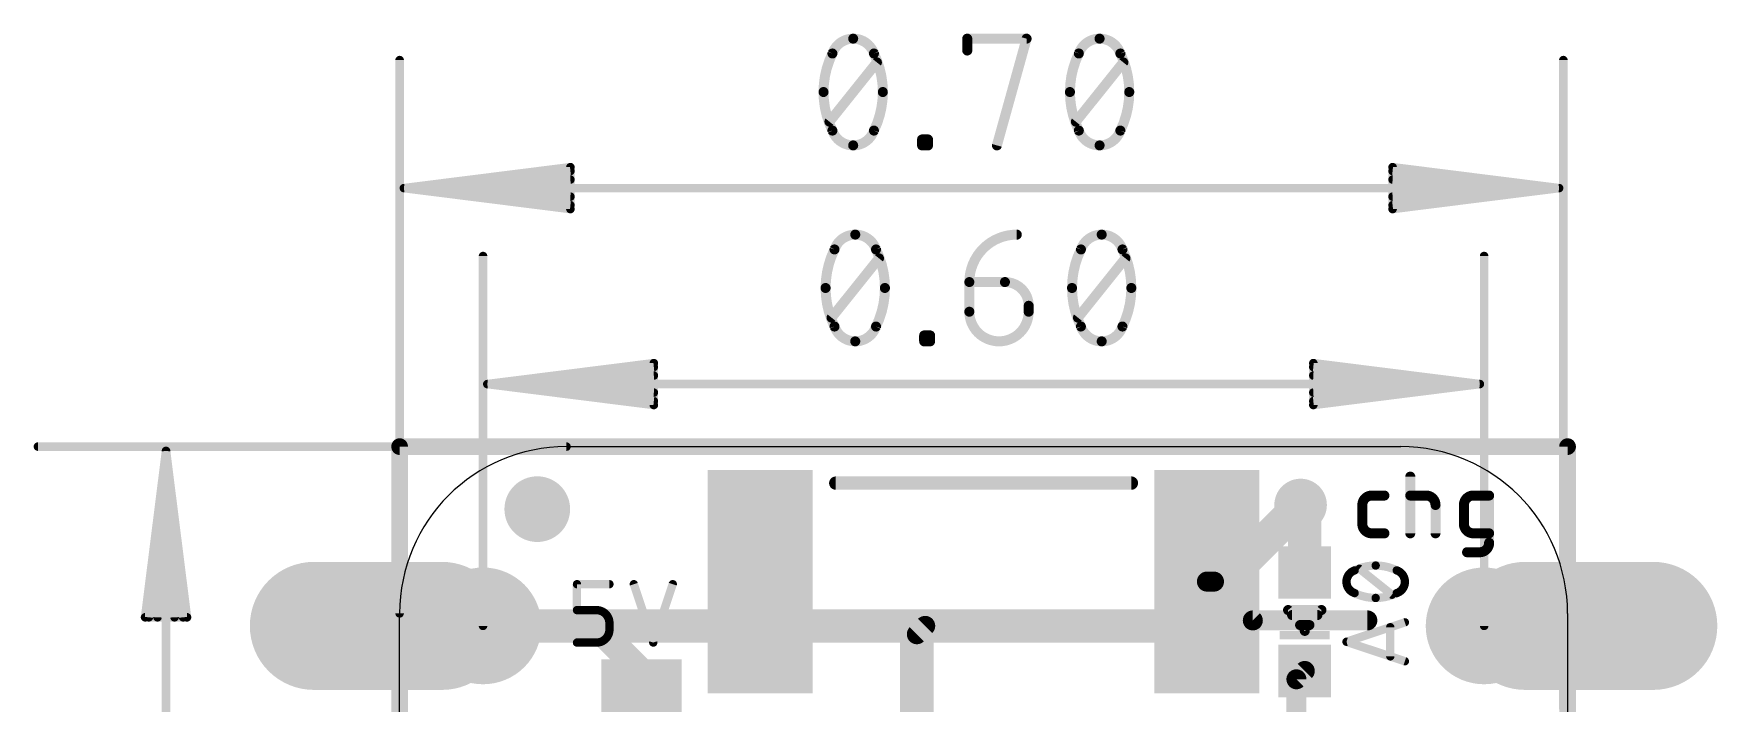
# Model space of a CAD drawing. Extents: x -5.9 to 20.1, y -0.1 to 27.
# Drawn here: x -5.57 to 20.06, y 16.79 to 26.99 of the extents above; entities that cross this region are included whole.
import ezdxf

# ---------------------------------------------------------------- set-up
doc = ezdxf.new("R2010")
doc.units = 0
for name, color, linetype in [('1', 12, 'CONTINUOUS'), ('16', 132, 'CONTINUOUS'), ('17', 110, 'CONTINUOUS'), ('18', 110, 'CONTINUOUS'), ('20', 53, 'CONTINUOUS'), ('21', 40, 'CONTINUOUS'), ('47', 253, 'CONTINUOUS')]:
    doc.layers.add(name, color=color, linetype=linetype)

# ---------------------------------------------------------------- blocks, each defined once
blk = doc.blocks.new('RECT')
blk.add_solid([(-0.5, -0.5), (0.5, -0.5), (-0.5, 0.5), (0.5, 0.5)])
blk = doc.blocks.new('ROUNDP')
at = {"const_width": 0.5}
blk.add_lwpolyline([(0, -0.25, 1), (0, 0.25, 1), (0, -0.25)], format="xyb", dxfattribs=at)
blk = doc.blocks.new('LONGP100')
at = {"const_width": 1}
blk.add_lwpolyline([(-0.5, 0), (0.5, 0)], dxfattribs=at)
at = {"const_width": 0.5}
for points in [[(-0.5, 0.25, 1), (-0.5, -0.25)], [(0.5, -0.25, 1), (0.5, 0.25)]]:
    blk.add_lwpolyline(points, format="xyb", dxfattribs=at)
blk = doc.blocks.new('PIE')
at = {"const_width": 0.5}
blk.add_lwpolyline([(0, -0.25, 1), (0, 0.25, 1), (0, -0.25)], format="xyb", dxfattribs=at)
blk = doc.blocks.new('ROUNDV')
at = {"const_width": 0.5}
blk.add_lwpolyline([(0, -0.25, 1), (0, 0.25, 1), (0, -0.25)], format="xyb", dxfattribs=at)

msp = doc.modelspace()

# ---------------------------------------------------------------- linework, layer by layer
at = {"layer": '1'}
for points, const_width in [([(0, 20.701), (17.78, 20.701)], 0.254), ([(0, 7.112), (0, 20.701)], 0.254), ([(17.78, 20.701), (17.78, 7.112)], 0.254), ([(13.716, 19.812), (13.7795, 19.7485)], 0.508), ([(13.7795, 18.784), (13.7795, 19.7485)], 0.508), ([(12.29, 18.645), (12.3975, 18.645)], 0.3048), ([(12.3975, 18.645), (12.9887, 18.0538)], 0.3048), ([(12.9887, 18.0538), (14.732, 18.0538)], 0.3048), ([(-0.33, 17.9705), (1.27, 17.9705)], 0.4064), ([(1.27, 17.9705), (2.9845, 17.9705)], 0.4064), ([(2.9845, 17.9705), (3.683, 17.272)], 0.4064), ([(3.683, 17.272), (3.683, 17.0045)], 0.4064), ([(13.7795, 17.284), (13.6525, 17.157)], 0.3048), ([(13.6525, 17.157), (13.6525, 15.836)], 0.3048)]:
    msp.add_lwpolyline(points, dxfattribs=dict(at, const_width=const_width))
for points, const_width in [([(0, 20.7645, 1), (0, 20.6375)], 0.127), ([(0.0635, 20.701, 1), (-0.0635, 20.701)], 0.127), ([(17.8435, 20.701, 1), (17.7165, 20.701)], 0.127), ([(17.78, 20.6375, 1), (17.78, 20.7645)], 0.127), ([(13.8058, 19.9018, 1), (13.6262, 19.7222)], 0.254), ([(13.9065, 19.7485, 1), (13.6525, 19.7485)], 0.254), ([(13.6897, 19.6587, 1), (13.8693, 19.8383)], 0.254), ([(12.29, 18.7212, 1), (12.29, 18.5688)], 0.1524), ([(12.4514, 18.6989, 1), (12.3436, 18.5911)], 0.1524), ([(12.3975, 18.5688, 1), (12.3975, 18.7212)], 0.1524), ([(13.6525, 18.784, 1), (13.9065, 18.784)], 0.254), ([(12.9887, 18.13, 1), (12.9887, 17.9776)], 0.1524), ([(14.732, 17.9776, 1), (14.732, 18.13)], 0.1524), ([(-0.33, 18.0721, 1), (-0.33, 17.8689)], 0.2032), ([(1.27, 18.0721, 1), (1.27, 17.8689)], 0.2032), ([(1.27, 17.8689, 1), (1.27, 18.0721)], 0.2032), ([(3.0563, 18.0423, 1), (2.9127, 17.8987)], 0.2032), ([(2.9845, 17.8689, 1), (2.9845, 18.0721)], 0.2032), ([(12.9348, 17.9999, 1), (13.0426, 18.1077)], 0.1524), ([(3.7846, 17.272, 1), (3.5814, 17.272)], 0.2032), ([(3.6112, 17.2002, 1), (3.7548, 17.3438)], 0.2032), ([(13.8334, 17.2301, 1), (13.7256, 17.3379)], 0.1524), ([(13.7287, 17.157, 1), (13.5763, 17.157)], 0.1524), ([(13.5986, 17.2109, 1), (13.7064, 17.1031)], 0.1524), ([(3.5814, 17.0045, 1), (3.7846, 17.0045)], 0.2032)]:
    msp.add_lwpolyline(points, format="xyb", dxfattribs=dict(at, const_width=const_width))
at = {"layer": '16'}
for points, const_width in [([(11.8745, 17.9705), (13.716, 19.812)], 0.508), ([(1.27, 17.9705), (8.001, 17.9705)], 0.508), ([(11.8745, 17.9705), (8.001, 17.9705)], 0.508), ([(7.874, 13.081), (7.874, 17.8435)], 0.508), ([(7.874, 17.8435), (8.001, 17.9705)], 0.3048)]:
    msp.add_lwpolyline(points, dxfattribs=dict(at, const_width=const_width))
for points, const_width in [([(13.8058, 19.7222, 1), (13.6262, 19.9018)], 0.254), ([(1.27, 18.0975, 1), (1.27, 17.8435)], 0.254), ([(8.001, 18.0975, 1), (8.001, 17.8435)], 0.254), ([(8.001, 17.8435, 1), (8.001, 18.0975)], 0.254), ([(11.8745, 17.8435, 1), (11.8745, 18.0975)], 0.254), ([(8.001, 17.8435, 1), (7.747, 17.8435)], 0.254), ([(7.8201, 17.8974, 1), (7.9279, 17.7896)], 0.1524), ([(8.0549, 17.9166, 1), (7.9471, 18.0244)], 0.1524), ([(11.7847, 18.0603, 1), (11.9643, 17.8807)], 0.254)]:
    msp.add_lwpolyline(points, format="xyb", dxfattribs=dict(at, const_width=const_width))
at = {"layer": '20'}
for p, q in [((2.54, 20.701), (15.24, 20.701)), ((0, 2.54), (0, 18.161)), ((17.78, 18.161), (17.78, 2.54))]:
    msp.add_line(p, q, dxfattribs=at)
for centre, start, end in [((2.54, 18.161), 90, 180), ((15.24, 18.161), 0, 90)]:
    msp.add_arc(centre, 2.54, start, end, dxfattribs=at)
at = {"layer": '21'}
for points, const_width in [([(15.386, 19.3802), (15.386, 20.2438)], 0.1524), ([(6.64, 20.145), (11.14, 20.145)], 0.2032), ([(14.7999, 19.9559), (14.9918, 19.9559)], 0.1524), ([(15.386, 19.9559), (15.6259, 19.9559)], 0.1524), ([(16.3461, 19.9559), (16.586, 19.9559)], 0.1524), ([(16.586, 19.9559), (16.586, 19.2363)], 0.1524), ([(14.656, 19.5241), (14.656, 19.812)], 0.1524), ([(15.7698, 19.812), (15.7698, 19.3802)], 0.1524), ([(16.2022, 19.5241), (16.2022, 19.812)], 0.1524), ([(14.9918, 19.3802), (14.7999, 19.3802)], 0.1524), ([(16.586, 19.3802), (16.3461, 19.3802)], 0.1524), ([(16.4421, 19.0923), (16.2501, 19.0923)], 0.1524), ([(15.1059, 18.4453), (14.6121, 18.8405)], 0.127), ([(2.7002, 18.2104), (2.7002, 18.6055)], 0.127), ([(2.7002, 18.6055), (3.1941, 18.6055)], 0.127), ([(3.5652, 18.6055), (3.8615, 17.7165)], 0.127), ([(3.8615, 17.7165), (4.1578, 18.6055)], 0.127), ([(2.9965, 18.2104), (2.7002, 18.2104)], 0.127), ([(14.0335, 18.2118), (13.5255, 18.2118)], 0.1524), ([(13.5255, 18.2118), (13.7795, 17.8943)], 0.1524), ([(13.5865, 18.1356), (13.9725, 18.1356)], 0.1524), ([(13.7795, 17.8943), (14.0335, 18.2118)], 0.1524), ([(3.1941, 17.9141), (3.1941, 18.0128)], 0.127), ([(13.7084, 17.9832), (13.8506, 17.9832)], 0.1524), ([(14.4145, 17.7285), (15.3035, 18.0248)], 0.127), ([(15.0813, 17.9507), (15.0813, 17.5062)], 0.127), ([(2.7002, 17.7165), (2.9965, 17.7165)], 0.127), ([(15.3035, 17.4322), (14.4145, 17.7285)], 0.127)]:
    msp.add_lwpolyline(points, dxfattribs=dict(at, const_width=const_width))
for points, const_width in [([(15.4241, 20.2438, 1), (15.3479, 20.2438)], 0.0762), ([(6.64, 20.1958, 1), (6.64, 20.0942)], 0.1016), ([(11.14, 20.0942, 1), (11.14, 20.1958)], 0.1016), ([(14.7999, 19.9559, 0.4142), (14.656, 19.812)], 0.1524), ([(14.7999, 19.994, 1), (14.7999, 19.9178)], 0.0762), ([(14.7999, 19.9178, 1), (14.7999, 19.994)], 0.0762), ([(14.9918, 19.9178, 1), (14.9918, 19.994)], 0.0762), ([(15.386, 19.994, 1), (15.386, 19.9178)], 0.0762), ([(15.7698, 19.812, 0.4142), (15.6259, 19.9559)], 0.1524), ([(15.6259, 19.994, 1), (15.6259, 19.9178)], 0.0762), ([(15.6259, 19.9178, 1), (15.6259, 19.994)], 0.0762), ([(16.3461, 19.9559, 0.4142), (16.2022, 19.812)], 0.1524), ([(16.3461, 19.994, 1), (16.3461, 19.9178)], 0.0762), ([(16.3461, 19.9178, 1), (16.3461, 19.994)], 0.0762), ([(16.6241, 19.9559, 1), (16.5479, 19.9559)], 0.0762), ([(16.586, 19.9178, 1), (16.586, 19.994)], 0.0762), ([(14.6941, 19.812, 1), (14.6179, 19.812)], 0.0762), ([(14.6179, 19.812, 1), (14.6941, 19.812)], 0.0762), ([(15.8079, 19.812, 1), (15.7317, 19.812)], 0.0762), ([(15.7317, 19.812, 1), (15.8079, 19.812)], 0.0762), ([(16.2403, 19.812, 1), (16.1641, 19.812)], 0.0762), ([(16.1641, 19.812, 1), (16.2403, 19.812)], 0.0762), ([(14.656, 19.5241, 0.4142), (14.7999, 19.3802)], 0.1524), ([(14.6941, 19.5241, 1), (14.6179, 19.5241)], 0.0762), ([(14.6179, 19.5241, 1), (14.6941, 19.5241)], 0.0762), ([(16.2022, 19.5241, 0.4142), (16.3461, 19.3802)], 0.1524), ([(16.2403, 19.5241, 1), (16.1641, 19.5241)], 0.0762), ([(16.1641, 19.5241, 1), (16.2403, 19.5241)], 0.0762), ([(14.7999, 19.4183, 1), (14.7999, 19.3421)], 0.0762), ([(14.7999, 19.3421, 1), (14.7999, 19.4183)], 0.0762), ([(14.9918, 19.3421, 1), (14.9918, 19.4183)], 0.0762), ([(15.3479, 19.3802, 1), (15.4241, 19.3802)], 0.0762), ([(15.7317, 19.3802, 1), (15.8079, 19.3802)], 0.0762), ([(16.3461, 19.4183, 1), (16.3461, 19.3421)], 0.0762), ([(16.3461, 19.3421, 1), (16.3461, 19.4183)], 0.0762), ([(16.4421, 19.0923, 0.4142), (16.586, 19.2363)], 0.1524), ([(16.6241, 19.2363, 1), (16.5479, 19.2363)], 0.0762), ([(16.5479, 19.2363, 1), (16.6241, 19.2363)], 0.0762), ([(16.586, 19.3421, 1), (16.586, 19.4183)], 0.0762), ([(16.2501, 19.1304, 1), (16.2501, 19.0542)], 0.0762), ([(16.4421, 19.1304, 1), (16.4421, 19.0542)], 0.0762), ([(16.4421, 19.0542, 1), (16.4421, 19.1304)], 0.0762), ([(14.538, 18.8158, 0.3205), (14.4145, 18.6429)], 0.127), ([(14.859, 18.8898, 0.1139), (14.538, 18.8158)], 0.127), ([(14.5241, 18.8443, 1), (14.5519, 18.7872)], 0.0635), ([(14.5483, 18.7857, 1), (14.5277, 18.8458)], 0.0635), ([(14.6319, 18.8652, 1), (14.5922, 18.8157)], 0.0635), ([(14.859, 18.9216, 1), (14.859, 18.8581)], 0.0635), ([(15.18, 18.8158, 0.1139), (14.859, 18.8898)], 0.127), ([(14.859, 18.8581, 1), (14.859, 18.9216)], 0.0635), ([(15.3035, 18.6429, 0.3205), (15.18, 18.8158)], 0.127), ([(15.1903, 18.8458, 1), (15.1697, 18.7857)], 0.0635), ([(15.1661, 18.7872, 1), (15.1939, 18.8443)], 0.0635), ([(2.7319, 18.6055, 1), (2.6684, 18.6055)], 0.0635), ([(2.7002, 18.6372, 1), (2.7002, 18.5738)], 0.0635), ([(3.1941, 18.5738, 1), (3.1941, 18.6372)], 0.0635), ([(3.5953, 18.6155, 1), (3.5351, 18.5955)], 0.0635), ([(4.188, 18.5955, 1), (4.1277, 18.6155)], 0.0635), ([(14.4145, 18.6429, 0.3205), (14.538, 18.47)], 0.127), ([(14.4462, 18.6429, 1), (14.3828, 18.6429)], 0.0635), ([(14.3828, 18.6429, 1), (14.4462, 18.6429)], 0.0635), ([(14.5519, 18.4986, 1), (14.5241, 18.4415)], 0.0635), ([(14.538, 18.47, 0.1139), (14.859, 18.3959)], 0.127), ([(14.5277, 18.44, 1), (14.5483, 18.5001)], 0.0635), ([(14.859, 18.3959, 0.1139), (15.18, 18.47)], 0.127), ([(14.859, 18.4277, 1), (14.859, 18.3642)], 0.0635), ([(14.859, 18.3642, 1), (14.859, 18.4277)], 0.0635), ([(15.0861, 18.4205, 1), (15.1258, 18.4701)], 0.0635), ([(15.18, 18.47, 0.3205), (15.3035, 18.6429)], 0.127), ([(15.1697, 18.5001, 1), (15.1903, 18.44)], 0.0635), ([(15.1939, 18.4415, 1), (15.1661, 18.4986)], 0.0635), ([(15.3352, 18.6429, 1), (15.2718, 18.6429)], 0.0635), ([(15.2718, 18.6429, 1), (15.3352, 18.6429)], 0.0635), ([(2.6684, 18.2104, 1), (2.7319, 18.2104)], 0.0635), ([(2.7002, 18.2421, 1), (2.7002, 18.1786)], 0.0635), ([(3.1941, 18.0128, 0.4142), (2.9965, 18.2104)], 0.127), ([(2.9965, 18.2421, 1), (2.9965, 18.1786)], 0.0635), ([(2.9965, 18.1786, 1), (2.9965, 18.2421)], 0.0635), ([(13.5255, 18.2499, 1), (13.5255, 18.1737)], 0.0762), ([(13.5553, 18.2356, 1), (13.4957, 18.188)], 0.0762), ([(13.5865, 18.1737, 1), (13.5865, 18.0975)], 0.0762), ([(13.9725, 18.0975, 1), (13.9725, 18.1737)], 0.0762), ([(14.0633, 18.188, 1), (14.0037, 18.2356)], 0.0762), ([(14.0335, 18.1737, 1), (14.0335, 18.2499)], 0.0762), ([(2.9965, 17.7165, 0.4142), (3.1941, 17.9141)], 0.127), ([(3.2258, 18.0128, 1), (3.1623, 18.0128)], 0.0635), ([(3.1623, 18.0128, 1), (3.2258, 18.0128)], 0.0635), ([(3.2258, 17.9141, 1), (3.1623, 17.9141)], 0.0635), ([(3.1623, 17.9141, 1), (3.2258, 17.9141)], 0.0635), ([(13.7084, 18.0213, 1), (13.7084, 17.9451)], 0.0762), ([(13.7497, 17.9181, 1), (13.8093, 17.8705)], 0.0762), ([(13.7497, 17.8705, 1), (13.8093, 17.9181)], 0.0762), ([(13.8506, 17.9451, 1), (13.8506, 18.0213)], 0.0762), ([(15.113, 17.9507, 1), (15.0495, 17.9507)], 0.0635), ([(15.3135, 17.9947, 1), (15.2935, 18.0549)], 0.0635), ([(2.7002, 17.7482, 1), (2.7002, 17.6848)], 0.0635), ([(2.9965, 17.7482, 1), (2.9965, 17.6848)], 0.0635), ([(2.9965, 17.6848, 1), (2.9965, 17.7482)], 0.0635), ([(3.8314, 17.7265, 1), (3.8916, 17.7065)], 0.0635), ([(3.8314, 17.7065, 1), (3.8916, 17.7265)], 0.0635), ([(14.4245, 17.7586, 1), (14.4045, 17.6984)], 0.0635), ([(14.4045, 17.7586, 1), (14.4245, 17.6984)], 0.0635), ([(15.0495, 17.5062, 1), (15.113, 17.5062)], 0.0635), ([(15.2935, 17.402, 1), (15.3135, 17.4623)], 0.0635)]:
    msp.add_lwpolyline(points, format="xyb", dxfattribs=dict(at, const_width=const_width))
at = {"layer": '47'}
for points, const_width in [([(6.9046, 26.9143, 0.3205), (6.5885, 26.6885)], 0.1524), ([(7.2207, 26.6885, 0.3205), (6.9046, 26.9143)], 0.1524), ([(6.9046, 26.9524, 1), (6.9046, 26.8762)], 0.0762), ([(6.9046, 26.8762, 1), (6.9046, 26.9524)], 0.0762), ([(8.6795, 26.9143, 1), (8.6033, 26.9143)], 0.0762), ([(8.6414, 26.9524, 1), (8.6414, 26.8762)], 0.0762), ([(9.5812, 26.9041, 1), (9.5078, 26.9245)], 0.0762), ([(9.5445, 26.8762, 1), (9.5445, 26.9524)], 0.0762), ([(10.6561, 26.9143, 0.3205), (10.34, 26.6885)], 0.1524), ([(10.9722, 26.6885, 0.3205), (10.6561, 26.9143)], 0.1524), ([(10.6561, 26.9524, 1), (10.6561, 26.8762)], 0.0762), ([(10.6561, 26.8762, 1), (10.6561, 26.9524)], 0.0762), ([(6.5885, 26.6885, 0.1139), (6.4531, 26.1015)], 0.1524), ([(6.5525, 26.7009, 1), (6.6246, 26.6762)], 0.0762), ([(6.6228, 26.6718, 1), (6.5543, 26.7052)], 0.0762), ([(7.3562, 26.1015, 0.1139), (7.2207, 26.6885)], 0.1524), ([(7.255, 26.7052, 1), (7.1865, 26.6718)], 0.0762), ([(7.1847, 26.6762, 1), (7.2567, 26.7009)], 0.0762), ([(8.6033, 26.7337, 1), (8.6795, 26.7337)], 0.0762), ([(10.34, 26.6885, 0.1139), (10.2046, 26.1015)], 0.1524), ([(10.304, 26.7009, 1), (10.3761, 26.6762)], 0.0762), ([(10.3743, 26.6718, 1), (10.3058, 26.7052)], 0.0762), ([(11.0064, 26.7052, 1), (10.9379, 26.6718)], 0.0762), ([(11.1077, 26.1015, 0.1139), (10.9722, 26.6885)], 0.1524), ([(10.9362, 26.6762, 1), (11.0082, 26.7009)], 0.0762), ([(0.0325, 26.588, 1), (-0.0325, 26.588)], 0.065), ([(7.2956, 26.5293, 1), (7.2361, 26.5769)], 0.0762), ([(11.0471, 26.5293, 1), (10.9876, 26.5769)], 0.0762), ([(17.749, 26.588, 1), (17.684, 26.588)], 0.065), ([(6.4531, 26.1015, 0.1139), (6.5885, 25.5145)], 0.1524), ([(6.4912, 26.1015, 1), (6.415, 26.1015)], 0.0762), ([(7.2207, 25.5145, 0.1139), (7.3562, 26.1015)], 0.1524), ([(7.3943, 26.1015, 1), (7.3181, 26.1015)], 0.0762), ([(10.2046, 26.1015, 0.1139), (10.34, 25.5145)], 0.1524), ([(10.2426, 26.1015, 1), (10.1665, 26.1015)], 0.0762), ([(10.9722, 25.5145, 0.1139), (11.1077, 26.1015)], 0.1524), ([(11.1458, 26.1015, 1), (11.0696, 26.1015)], 0.0762), ([(6.415, 26.1015, 1), (6.4912, 26.1015)], 0.0762), ([(7.3181, 26.1015, 1), (7.3943, 26.1015)], 0.0762), ([(10.1665, 26.1015, 1), (10.2426, 26.1015)], 0.0762), ([(11.0696, 26.1015, 1), (11.1458, 26.1015)], 0.0762), ([(6.5136, 25.6737, 1), (6.5731, 25.6261)], 0.0762), ([(10.2651, 25.6737, 1), (10.3246, 25.6261)], 0.0762), ([(6.5885, 25.5145, 0.3205), (6.9046, 25.2887)], 0.1524), ([(6.6246, 25.5268, 1), (6.5525, 25.5021)], 0.0762), ([(6.5543, 25.4978, 1), (6.6228, 25.5312)], 0.0762), ([(6.9046, 25.2887, 0.3205), (7.2207, 25.5145)], 0.1524), ([(7.1865, 25.5312, 1), (7.255, 25.4978)], 0.0762), ([(7.2567, 25.5021, 1), (7.1847, 25.5268)], 0.0762), ([(7.9917, 25.379, 1), (7.9155, 25.379)], 0.0762), ([(7.9536, 25.4171, 1), (7.9536, 25.3409)], 0.0762), ([(8.0821, 25.379, 1), (8.0059, 25.379)], 0.0762), ([(8.044, 25.3409, 1), (8.044, 25.4171)], 0.0762), ([(10.34, 25.5145, 0.3205), (10.6561, 25.2887)], 0.1524), ([(10.3761, 25.5268, 1), (10.304, 25.5021)], 0.0762), ([(10.3058, 25.4978, 1), (10.3743, 25.5312)], 0.0762), ([(10.6561, 25.2887, 0.3205), (10.9722, 25.5145)], 0.1524), ([(10.9379, 25.5312, 1), (11.0064, 25.4978)], 0.0762), ([(11.0082, 25.5021, 1), (10.9362, 25.5268)], 0.0762), ([(6.9046, 25.3268, 1), (6.9046, 25.2506)], 0.0762), ([(6.9046, 25.2506, 1), (6.9046, 25.3268)], 0.0762), ([(7.9536, 25.3268, 1), (7.9536, 25.2506)], 0.0762), ([(7.9155, 25.2887, 1), (7.9917, 25.2887)], 0.0762), ([(8.0059, 25.2887, 1), (8.0821, 25.2887)], 0.0762), ([(8.044, 25.2506, 1), (8.044, 25.3268)], 0.0762), ([(9.0563, 25.2989, 1), (9.1297, 25.2785)], 0.0762), ([(10.6561, 25.3268, 1), (10.6561, 25.2506)], 0.0762), ([(10.6561, 25.2506, 1), (10.6561, 25.3268)], 0.0762), ([(2.6325, 24.9572, 1), (2.5675, 24.9572)], 0.065), ([(2.6041, 24.925, 1), (2.5959, 24.9895)], 0.065), ([(2.6033, 24.8657, 1), (2.5967, 24.9303)], 0.065), ([(15.1206, 24.9895, 1), (15.1124, 24.925)], 0.065), ([(15.149, 24.9572, 1), (15.084, 24.9572)], 0.065), ([(15.1198, 24.9303, 1), (15.1132, 24.8657)], 0.065), ([(0.065, 24.6705, 1), (0.065, 24.6055)], 0.065), ([(0.0691, 24.6702, 1), (0.0609, 24.6058)], 0.065), ([(0.0633, 24.6705, 1), (0.0667, 24.6055)], 0.065), ([(0.0667, 24.6705, 1), (0.0633, 24.6055)], 0.065), ([(0.0683, 24.6703, 1), (0.0617, 24.6057)], 0.065), ([(0.0617, 24.6703, 1), (0.0683, 24.6057)], 0.065), ([(0.0609, 24.6702, 1), (0.0691, 24.6058)], 0.065), ([(2.6017, 24.7355, 1), (2.5983, 24.8005)], 0.065), ([(15.1182, 24.8005, 1), (15.1148, 24.7355)], 0.065), ([(17.6556, 24.6058, 1), (17.6474, 24.6702)], 0.065), ([(17.6474, 24.6058, 1), (17.6556, 24.6702)], 0.065), ([(17.6548, 24.6057, 1), (17.6482, 24.6703)], 0.065), ([(17.6482, 24.6057, 1), (17.6548, 24.6703)], 0.065), ([(17.6498, 24.6055, 1), (17.6532, 24.6705)], 0.065), ([(17.6532, 24.6055, 1), (17.6498, 24.6705)], 0.065), ([(17.6515, 24.6055, 1), (17.6515, 24.6705)], 0.065), ([(2.5675, 24.3188, 1), (2.6325, 24.3188)], 0.065), ([(2.5959, 24.2865, 1), (2.6041, 24.351)], 0.065), ([(2.5967, 24.3457, 1), (2.6033, 24.4103)], 0.065), ([(2.5983, 24.4755, 1), (2.6017, 24.5405)], 0.065), ([(15.1148, 24.5405, 1), (15.1182, 24.4755)], 0.065), ([(15.1132, 24.4103, 1), (15.1198, 24.3457)], 0.065), ([(15.1124, 24.351, 1), (15.1206, 24.2865)], 0.065), ([(15.084, 24.3188, 1), (15.149, 24.3188)], 0.065), ([(6.9364, 23.9298, 0.3205), (6.6203, 23.704)], 0.1524), ([(7.2525, 23.704, 0.3205), (6.9364, 23.9298)], 0.1524), ([(6.9364, 23.9679, 1), (6.9364, 23.8917)], 0.0762), ([(6.9364, 23.8917, 1), (6.9364, 23.9679)], 0.0762), ([(9.3957, 23.9298, 0.4142), (8.6732, 23.2073)], 0.1524), ([(9.3957, 23.8917, 1), (9.3957, 23.9679)], 0.0762), ([(10.6879, 23.9298, 0.3205), (10.3718, 23.704)], 0.1524), ([(11.0039, 23.704, 0.3205), (10.6879, 23.9298)], 0.1524), ([(10.6879, 23.9679, 1), (10.6879, 23.8917)], 0.0762), ([(10.6879, 23.8917, 1), (10.6879, 23.9679)], 0.0762), ([(1.3025, 23.6035, 1), (1.2375, 23.6035)], 0.065), ([(6.6203, 23.704, 0.1139), (6.4848, 23.117)], 0.1524), ([(6.5842, 23.7164, 1), (6.6563, 23.6917)], 0.0762), ([(6.6545, 23.6873, 1), (6.586, 23.7207)], 0.0762), ([(7.2867, 23.7207, 1), (7.2182, 23.6873)], 0.0762), ([(7.3879, 23.117, 0.1139), (7.2525, 23.704)], 0.1524), ([(7.2164, 23.6917, 1), (7.2885, 23.7164)], 0.0762), ([(7.3274, 23.5448, 1), (7.2679, 23.5924)], 0.0762), ([(10.3718, 23.704, 0.1139), (10.2363, 23.117)], 0.1524), ([(10.3357, 23.7164, 1), (10.4078, 23.6917)], 0.0762), ([(10.406, 23.6873, 1), (10.3375, 23.7207)], 0.0762), ([(11.1394, 23.117, 0.1139), (11.0039, 23.704)], 0.1524), ([(11.0382, 23.7207, 1), (10.9697, 23.6873)], 0.0762), ([(10.9679, 23.6917, 1), (11.04, 23.7164)], 0.0762), ([(11.0789, 23.5448, 1), (11.0193, 23.5924)], 0.0762), ([(16.5425, 23.6035, 1), (16.4775, 23.6035)], 0.065), ([(6.4848, 23.117, 0.1139), (6.6203, 22.53)], 0.1524), ([(6.5229, 23.117, 1), (6.4467, 23.117)], 0.0762), ([(6.4467, 23.117, 1), (6.5229, 23.117)], 0.0762), ([(7.2525, 22.53, 0.1139), (7.3879, 23.117)], 0.1524), ([(7.426, 23.117, 1), (7.3498, 23.117)], 0.0762), ([(7.3498, 23.117, 1), (7.426, 23.117)], 0.0762), ([(8.6732, 23.2454, 1), (8.6732, 23.1692)], 0.0762), ([(8.7113, 23.2073, 1), (8.6351, 23.2073)], 0.0762), ([(8.6351, 23.2073, 1), (8.7113, 23.2073)], 0.0762), ([(9.5763, 22.8461, 0.4142), (9.215, 23.2073)], 0.1524), ([(9.215, 23.2454, 1), (9.215, 23.1692)], 0.0762), ([(9.215, 23.1692, 1), (9.215, 23.2454)], 0.0762), ([(10.2363, 23.117, 0.1139), (10.3718, 22.53)], 0.1524), ([(10.2744, 23.117, 1), (10.1982, 23.117)], 0.0762), ([(10.1982, 23.117, 1), (10.2744, 23.117)], 0.0762), ([(11.0039, 22.53, 0.1139), (11.1394, 23.117)], 0.1524), ([(11.1775, 23.117, 1), (11.1013, 23.117)], 0.0762), ([(11.1013, 23.117, 1), (11.1775, 23.117)], 0.0762), ([(8.6732, 22.7558, 1), (9.5763, 22.7558)], 0.1524), ([(8.7113, 22.7558, 1), (8.6351, 22.7558)], 0.0762), ([(9.6144, 22.8461, 1), (9.5382, 22.8461)], 0.0762), ([(9.5382, 22.8461, 1), (9.6144, 22.8461)], 0.0762), ([(9.6144, 22.7558, 1), (9.5382, 22.7558)], 0.0762), ([(6.5454, 22.6892, 1), (6.6049, 22.6416)], 0.0762), ([(6.6563, 22.5423, 1), (6.5842, 22.5176)], 0.0762), ([(6.6203, 22.53, 0.3205), (6.9364, 22.3042)], 0.1524), ([(6.586, 22.5133, 1), (6.6545, 22.5467)], 0.0762), ([(6.9364, 22.3042, 0.3205), (7.2525, 22.53)], 0.1524), ([(7.2182, 22.5467, 1), (7.2867, 22.5133)], 0.0762), ([(7.2885, 22.5176, 1), (7.2164, 22.5423)], 0.0762), ([(8.6351, 22.7558, 1), (8.7113, 22.7558)], 0.0762), ([(9.5382, 22.7558, 1), (9.6144, 22.7558)], 0.0762), ([(10.2969, 22.6892, 1), (10.3564, 22.6416)], 0.0762), ([(10.4078, 22.5423, 1), (10.3357, 22.5176)], 0.0762), ([(10.3718, 22.53, 0.3205), (10.6879, 22.3042)], 0.1524), ([(10.3375, 22.5133, 1), (10.406, 22.5467)], 0.0762), ([(10.6879, 22.3042, 0.3205), (11.0039, 22.53)], 0.1524), ([(10.9697, 22.5467, 1), (11.0382, 22.5133)], 0.0762), ([(11.04, 22.5176, 1), (10.9679, 22.5423)], 0.0762), ([(6.9364, 22.3423, 1), (6.9364, 22.2661)], 0.0762), ([(6.9364, 22.2661, 1), (6.9364, 22.3423)], 0.0762), ([(8.0235, 22.3945, 1), (7.9473, 22.3945)], 0.0762), ([(7.9854, 22.4326, 1), (7.9854, 22.3564)], 0.0762), ([(7.9854, 22.3423, 1), (7.9854, 22.2661)], 0.0762), ([(7.9473, 22.3042, 1), (8.0235, 22.3042)], 0.0762), ([(8.1138, 22.3945, 1), (8.0376, 22.3945)], 0.0762), ([(8.0376, 22.3042, 1), (8.1138, 22.3042)], 0.0762), ([(8.0757, 22.3564, 1), (8.0757, 22.4326)], 0.0762), ([(8.0757, 22.2661, 1), (8.0757, 22.3423)], 0.0762), ([(10.6879, 22.3423, 1), (10.6879, 22.2661)], 0.0762), ([(10.6879, 22.2661, 1), (10.6879, 22.3423)], 0.0762), ([(3.9025, 21.9727, 1), (3.8375, 21.9727)], 0.065), ([(3.8741, 21.9405, 1), (3.8659, 22.005)], 0.065), ([(3.8733, 21.8812, 1), (3.8667, 21.9458)], 0.065), ([(3.8717, 21.751, 1), (3.8683, 21.816)], 0.065), ([(13.9141, 22.005, 1), (13.9059, 21.9405)], 0.065), ([(13.9425, 21.9727, 1), (13.8775, 21.9727)], 0.065), ([(13.9133, 21.9458, 1), (13.9067, 21.8812)], 0.065), ([(13.9117, 21.816, 1), (13.9083, 21.751)], 0.065), ([(1.335, 21.686, 1), (1.335, 21.621)], 0.065), ([(1.3391, 21.6857, 1), (1.3309, 21.6213)], 0.065), ([(1.3333, 21.686, 1), (1.3367, 21.621)], 0.065), ([(1.3367, 21.686, 1), (1.3333, 21.621)], 0.065), ([(1.3383, 21.6858, 1), (1.3317, 21.6212)], 0.065), ([(1.3317, 21.6858, 1), (1.3383, 21.6212)], 0.065), ([(1.3309, 21.6857, 1), (1.3391, 21.6213)], 0.065), ([(3.8683, 21.491, 1), (3.8717, 21.556)], 0.065), ([(13.9083, 21.556, 1), (13.9117, 21.491)], 0.065), ([(16.4491, 21.6213, 1), (16.4409, 21.6857)], 0.065), ([(16.4409, 21.6213, 1), (16.4491, 21.6857)], 0.065), ([(16.4483, 21.6212, 1), (16.4417, 21.6858)], 0.065), ([(16.4417, 21.6212, 1), (16.4483, 21.6858)], 0.065), ([(16.4433, 21.621, 1), (16.4467, 21.686)], 0.065), ([(16.4467, 21.621, 1), (16.4433, 21.686)], 0.065), ([(16.445, 21.621, 1), (16.445, 21.686)], 0.065), ([(3.8375, 21.3343, 1), (3.9025, 21.3343)], 0.065), ([(3.8659, 21.302, 1), (3.8741, 21.3665)], 0.065), ([(3.8667, 21.3612, 1), (3.8733, 21.4258)], 0.065), ([(13.9067, 21.4258, 1), (13.9133, 21.3612)], 0.065), ([(13.9059, 21.3665, 1), (13.9141, 21.302)], 0.065), ([(13.8775, 21.3343, 1), (13.9425, 21.3343)], 0.065), ([(-5.506, 20.7335, 1), (-5.506, 20.6685)], 0.065), ([(2.54, 20.6685, 1), (2.54, 20.7335)], 0.065), ([(-3.5235, 20.636, 1), (-3.5885, 20.636)], 0.065), ([(-3.5238, 20.6401, 1), (-3.5882, 20.6319)], 0.065), ([(-3.5235, 20.6343, 1), (-3.5885, 20.6377)], 0.065), ([(-3.5235, 20.6377, 1), (-3.5885, 20.6343)], 0.065), ([(-3.5237, 20.6393, 1), (-3.5883, 20.6327)], 0.065), ([(-3.5237, 20.6327, 1), (-3.5883, 20.6393)], 0.065), ([(-3.5238, 20.6319, 1), (-3.5882, 20.6401)], 0.065), ([(-3.9075, 18.1051, 1), (-3.843, 18.0969)], 0.065), ([(-3.8752, 18.1335, 1), (-3.8752, 18.0685)], 0.065), ([(-3.8483, 18.1043, 1), (-3.7837, 18.0977)], 0.065), ([(-3.7185, 18.1027, 1), (-3.6535, 18.0993)], 0.065), ([(-3.4585, 18.0993, 1), (-3.3935, 18.1027)], 0.065), ([(-3.3283, 18.0977, 1), (-3.2637, 18.1043)], 0.065), ([(-3.269, 18.0969, 1), (-3.2045, 18.1051)], 0.065), ([(-3.2368, 18.0685, 1), (-3.2368, 18.1335)], 0.065), ([(-0.0325, 18.161, 1), (0.0325, 18.161)], 0.065), ([(1.2375, 17.9705, 1), (1.3025, 17.9705)], 0.065), ([(16.4775, 17.9705, 1), (16.5425, 17.9705)], 0.065)]:
    msp.add_lwpolyline(points, format="xyb", dxfattribs=dict(at, const_width=const_width))
for points, const_width in [([(8.6414, 26.7337), (8.6414, 26.9143)], 0.1524), ([(8.6414, 26.9143), (9.5445, 26.9143)], 0.1524), ([(9.5445, 26.9143), (9.093, 25.2887)], 0.1524), ([(0, 18.161), (0, 26.588)], 0.13), ([(6.5434, 25.6499), (7.2659, 26.5531)], 0.1524), ([(10.2949, 25.6499), (11.0174, 26.5531)], 0.1524), ([(17.7165, 16.7005), (17.7165, 26.588)], 0.13), ([(7.9536, 25.2887), (7.9536, 25.379)], 0.1524), ([(7.9536, 25.379), (8.044, 25.379)], 0.1524), ([(8.044, 25.379), (8.044, 25.2887)], 0.1524), ([(8.044, 25.2887), (7.9536, 25.2887)], 0.1524), ([(0.065, 24.638), (2.6, 24.9572)], 0.13), ([(0.065, 24.638), (2.6, 24.898)], 0.13), ([(2.6, 24.9572), (2.6, 24.3188)], 0.13), ([(17.6515, 24.638), (15.1165, 24.9572)], 0.13), ([(15.1165, 24.9572), (15.1165, 24.3188)], 0.13), ([(17.6515, 24.638), (15.1165, 24.898)], 0.13), ([(0.065, 24.638), (2.6, 24.768)], 0.13), ([(0.065, 24.638), (17.6515, 24.638)], 0.13), ([(2.6, 24.3188), (0.065, 24.638)], 0.13), ([(2.6, 24.508), (0.065, 24.638)], 0.13), ([(2.6, 24.378), (0.065, 24.638)], 0.13), ([(17.6515, 24.638), (15.1165, 24.768)], 0.13), ([(15.1165, 24.3188), (17.6515, 24.638)], 0.13), ([(15.1165, 24.508), (17.6515, 24.638)], 0.13), ([(15.1165, 24.378), (17.6515, 24.638)], 0.13), ([(1.27, 17.9705), (1.27, 23.6035)], 0.13), ([(6.5751, 22.6654), (7.2976, 23.5686)], 0.1524), ([(10.3266, 22.6654), (11.0491, 23.5686)], 0.1524), ([(16.51, 17.9705), (16.51, 23.6035)], 0.13), ([(8.6732, 23.2073), (9.215, 23.2073)], 0.1524), ([(8.6732, 22.7558), (8.6732, 23.2073)], 0.1524), ([(9.5763, 22.8461), (9.5763, 22.7558)], 0.1524), ([(7.9854, 22.3042), (7.9854, 22.3945)], 0.1524), ([(7.9854, 22.3945), (8.0757, 22.3945)], 0.1524), ([(8.0757, 22.3042), (7.9854, 22.3042)], 0.1524), ([(8.0757, 22.3945), (8.0757, 22.3042)], 0.1524), ([(1.335, 21.6535), (3.87, 21.9727)], 0.13), ([(1.335, 21.6535), (3.87, 21.9135)], 0.13), ([(1.335, 21.6535), (3.87, 21.7835)], 0.13), ([(3.87, 21.9727), (3.87, 21.3343)], 0.13), ([(16.445, 21.6535), (13.91, 21.9727)], 0.13), ([(13.91, 21.9727), (13.91, 21.3343)], 0.13), ([(16.445, 21.6535), (13.91, 21.9135)], 0.13), ([(16.445, 21.6535), (13.91, 21.7835)], 0.13), ([(1.335, 21.6535), (16.445, 21.6535)], 0.13), ([(3.87, 21.3343), (1.335, 21.6535)], 0.13), ([(3.87, 21.5235), (1.335, 21.6535)], 0.13), ([(3.87, 21.3935), (1.335, 21.6535)], 0.13), ([(13.91, 21.3343), (16.445, 21.6535)], 0.13), ([(13.91, 21.5235), (16.445, 21.6535)], 0.13), ([(13.91, 21.3935), (16.445, 21.6535)], 0.13), ([(2.54, 20.701), (-5.506, 20.701)], 0.13), ([(-3.556, 20.636), (-3.8752, 18.101)], 0.13), ([(-3.556, 20.636), (-3.816, 18.101)], 0.13), ([(-3.556, 20.636), (-3.686, 18.101)], 0.13), ([(-3.556, 20.636), (-3.556, 0.065)], 0.13), ([(-3.2368, 18.101), (-3.556, 20.636)], 0.13), ([(-3.426, 18.101), (-3.556, 20.636)], 0.13), ([(-3.296, 18.101), (-3.556, 20.636)], 0.13), ([(-3.8752, 18.101), (-3.2368, 18.101)], 0.13)]:
    msp.add_lwpolyline(points, dxfattribs=dict(at, const_width=const_width))

# ---------------------------------------------------------------- block references
at = {"layer": '1'}
msp.add_blockref('PIE', (2.0955, 19.7485), dxfattribs=at)
for p, xscale, yscale, rotation in [((5.49, 18.645), 3.4, 1.6, 90), ((12.29, 18.645), 3.4, 1.6, 90), ((13.7795, 18.784), 0.8, 0.8, 180), ((3.683, 17.0045), 0.91, 1.22, 270), ((13.7795, 17.284), 0.8, 0.8, 180)]:
    msp.add_blockref('RECT', p, dxfattribs=dict(at, xscale=xscale, yscale=yscale, rotation=rotation))
at = {"layer": '17'}
for name, p, xscale, yscale in [('LONGP100', (-0.33, 17.9705), 1.95, 1.95), ('LONGP100', (-0.33, 17.9705), 1.95, 1.95), ('ROUNDP', (1.27, 17.9705), 1.778, 1.778), ('ROUNDP', (1.27, 17.9705), 1.778, 1.778)]:
    msp.add_blockref(name, p, dxfattribs=dict(at, xscale=xscale, yscale=yscale))
at = {"layer": '17', "rotation": 180}
for name, p, xscale, yscale in [('ROUNDP', (16.51, 17.9705), 1.778, 1.778), ('ROUNDP', (16.51, 17.9705), 1.778, 1.778), ('LONGP100', (18.11, 17.9705), 1.95, 1.95), ('LONGP100', (18.11, 17.9705), 1.95, 1.95)]:
    msp.add_blockref(name, p, dxfattribs=dict(at, xscale=xscale, yscale=yscale))
at = {"layer": '18', "xscale": 0.8001, "yscale": 0.8001}
msp.add_blockref('ROUNDV', (13.716, 19.812), dxfattribs=at)
msp.add_blockref('ROUNDV', (13.716, 19.812), dxfattribs=at)
at = {"layer": '21', "xscale": 0.762, "yscale": 0.127, "rotation": 180}
msp.add_blockref('RECT', (13.7795, 17.8308), dxfattribs=at)

doc.saveas('drawing.dxf')
